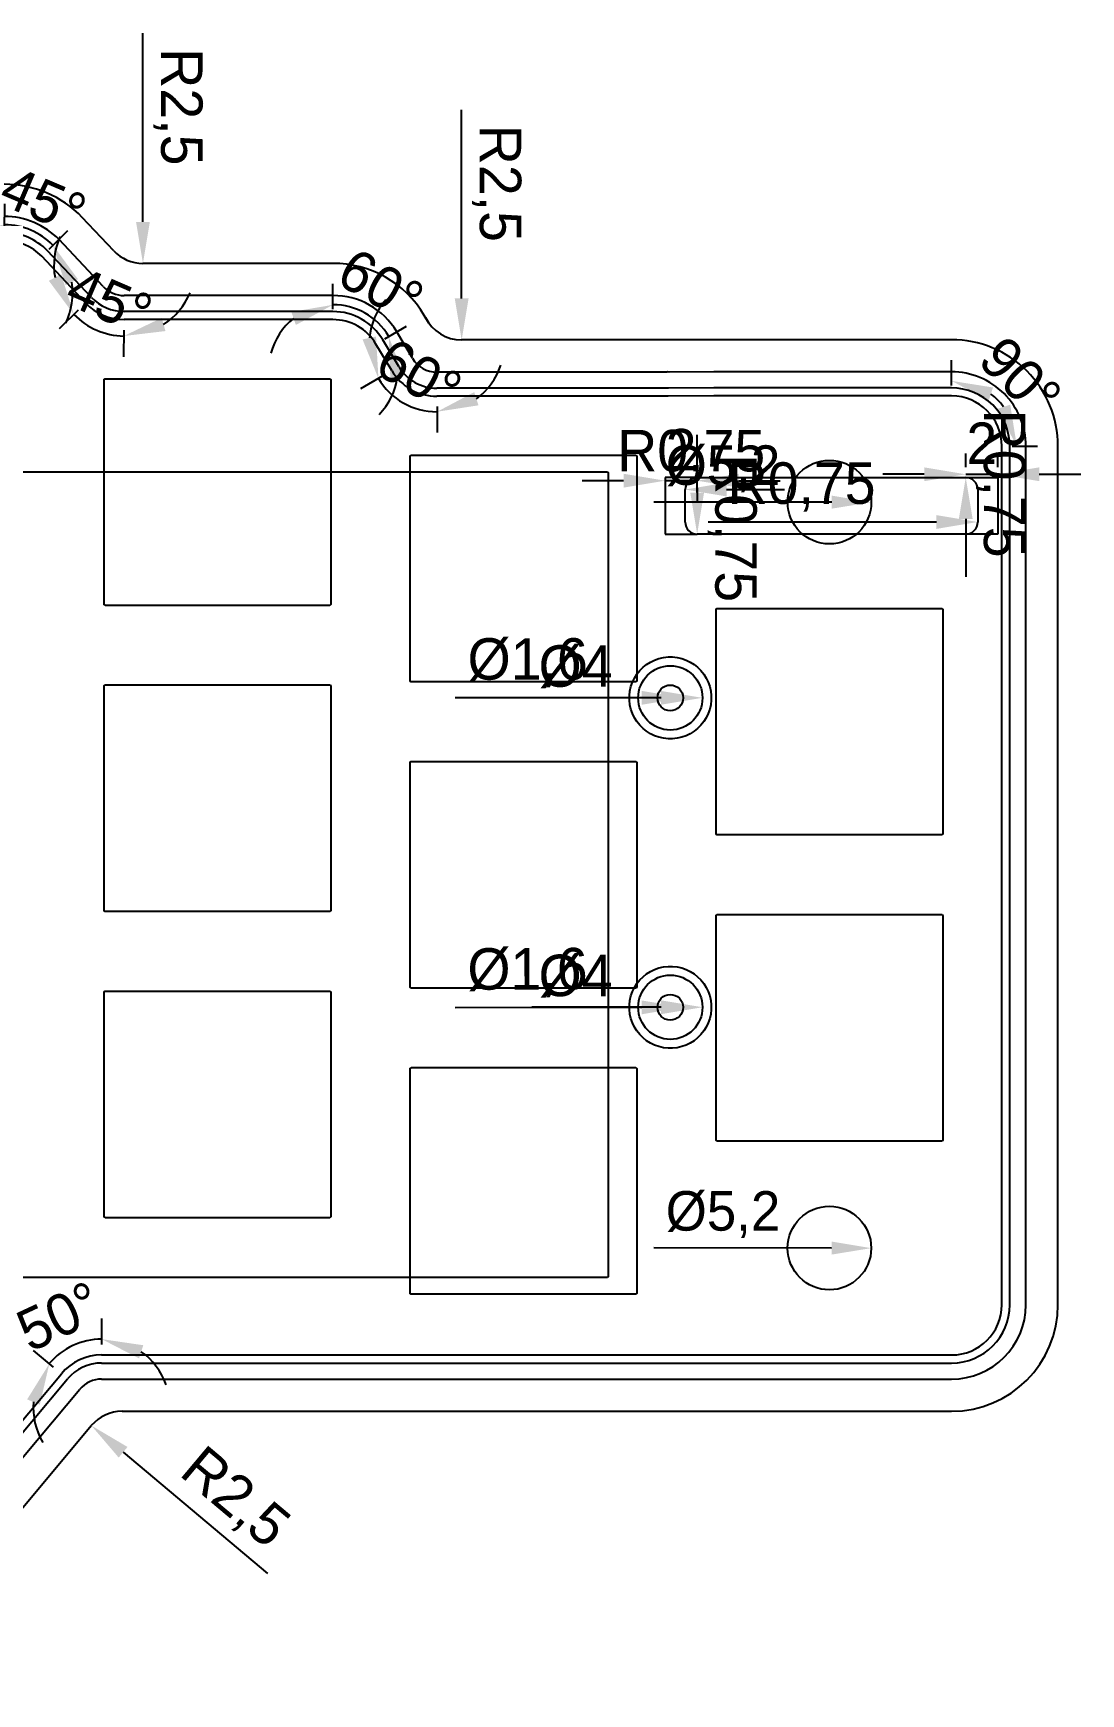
# Model space of a CAD drawing. Header units: millimetres. Extents: x 65 to 375, y -254 to -79.
# Drawn here: x 309.5 to 374.7, y -181.9 to -78.6 of the extents above; entities that cross this region are included whole.
import ezdxf

# ---------------------------------------------------------------- set-up
doc = ezdxf.new("R2010")
doc.units = ezdxf.units.MM
for name, color, linetype in [('Dimensions', 7, 'Continuous'), ('Edge.Cuts', 7, 'Continuous'), ('User.2', 7, 'Continuous'), ('User.3', 7, 'Continuous')]:
    doc.layers.add(name, color=color, linetype=linetype)
doc.dimstyles.new('ISO-25', dxfattribs={"dimtxt": 2.5, "dimasz": 2.5, "dimexe": 1.25, "dimexo": 0.625, "dimtad": 1, "dimtxsty": 'Standard', "dimcen": 2.5, "dimadec": 0, "dimazin": 0, "dimtfac": 1, "dimtmove": 0, "dimatfit": 3, "dimfxl": 1, "dimarcsym": 0})

# ---------------------------------------------------------------- blocks, each defined once
blk = doc.blocks.new('*D1')
at = {"layer": 'Defpoints', "color": 0}
for p in [(356.48, -154.18), (361.68, -154.19)]:
    blk.add_point(p, dxfattribs=at)
at = {"layer": 'Dimensions', "color": 140, "lineweight": -2}
blk.add_line((359.22, -154.19), (348.16, -154.18), dxfattribs=at)
at = {"layer": 'Dimensions', "color": 140}
blk.add_solid([(359.22, -154.59), (359.22, -153.78), (361.68, -154.19)], dxfattribs=at)
at = {"layer": 'Dimensions', "color": 140, "insert": (352.46, -152.1), "char_height": 2.46, "attachment_point": 5, "rotation": 359.9738}
blk.add_mtext('%%c5,2', dxfattribs=at)
blk = doc.blocks.new('*D2')
at = {"layer": 'Defpoints', "color": 0}
for p in [(356.49, -107.78), (361.69, -107.78)]:
    blk.add_point(p, dxfattribs=at)
at = {"layer": 'Dimensions', "color": 140, "lineweight": -2}
blk.add_line((359.23, -107.78), (348.16, -107.78), dxfattribs=at)
at = {"layer": 'Dimensions', "color": 140}
blk.add_solid([(359.23, -108.18), (359.23, -107.37), (361.69, -107.78)], dxfattribs=at)
at = {"layer": 'Dimensions', "color": 140, "insert": (352.46, -105.7), "char_height": 2.46, "attachment_point": 5}
blk.add_mtext('%%c5,2', dxfattribs=at)
blk = doc.blocks.new('*D6')
at = {"layer": 'Defpoints', "color": 0}
for p in [(367.57, -106.24), (369.57, -106.04), (369.57, -106.24)]:
    blk.add_point(p, dxfattribs=at)
at = {"layer": 'Dimensions', "color": 140, "lineweight": -2}
for p, q in [((367.57, -105.6), (367.57, -104.75)), ((369.57, -105.6), (369.57, -104.75)), ((364.99, -106.04), (362.41, -106.04)), ((367.57, -106.04), (369.57, -106.04)), ((367.57, -106.04), (369.57, -106.04)), ((372.15, -106.04), (374.73, -106.04))]:
    blk.add_line(p, q, dxfattribs=at)
at = {"layer": 'Dimensions', "color": 140}
for points in [[(364.99, -106.47), (364.99, -105.61), (367.57, -106.04)], [(372.15, -105.61), (372.15, -106.47), (369.57, -106.04)]]:
    blk.add_solid(points, dxfattribs=at)
at = {"layer": 'Dimensions', "color": 140, "insert": (368.57, -104.11), "char_height": 2.58, "attachment_point": 5}
blk.add_mtext('2', dxfattribs=at)
blk = doc.blocks.new('*D7')
at = {"layer": 'Defpoints', "color": 0}
for p in [(348.85, -106.24), (350.85, -106.24), (348.85, -106.44)]:
    blk.add_point(p, dxfattribs=at)
at = {"layer": 'Dimensions', "color": 140, "lineweight": -2}
for p, q in [((346.27, -106.44), (343.69, -106.44)), ((350.85, -106.44), (348.85, -106.44)), ((350.85, -106.44), (348.85, -106.44)), ((348.85, -106.89), (348.85, -107.73)), ((350.85, -106.89), (350.85, -107.73)), ((353.43, -106.44), (356.01, -106.44))]:
    blk.add_line(p, q, dxfattribs=at)
at = {"layer": 'Dimensions', "color": 140}
for points in [[(346.27, -106.87), (346.27, -106.01), (348.85, -106.44)], [(353.43, -106.01), (353.43, -106.87), (350.85, -106.44)]]:
    blk.add_solid(points, dxfattribs=at)
at = {"layer": 'Dimensions', "color": 140, "insert": (349.85, -104.51), "char_height": 2.58, "attachment_point": 5}
blk.add_mtext('2', dxfattribs=at)
blk = doc.blocks.new('*D16')
at = {"layer": 'Defpoints', "color": 0}
for p in [(350.85, -109.01), (350.85, -109.76)]:
    blk.add_point(p, dxfattribs=at)
at = {"layer": 'Dimensions', "color": 140, "lineweight": -2}
blk.add_line((350.85, -107.18), (350.85, -103.58), dxfattribs=at)
at = {"layer": 'Dimensions', "color": 140}
blk.add_solid([(350.42, -107.18), (351.28, -107.18), (350.85, -109.76)], dxfattribs=at)
at = {"layer": 'Dimensions', "color": 140, "insert": (353.03, -109.39), "char_height": 2.582, "attachment_point": 5, "rotation": 270}
blk.add_mtext('R0,75', dxfattribs=at)
blk = doc.blocks.new('*D17')
at = {"layer": 'Defpoints', "color": 0}
for p in [(350.1, -106.99), (350.85, -106.99)]:
    blk.add_point(p, dxfattribs=at)
at = {"layer": 'Dimensions', "color": 140, "lineweight": -2}
blk.add_line((352.68, -106.99), (356.28, -106.99), dxfattribs=at)
at = {"layer": 'Dimensions', "color": 140}
blk.add_solid([(352.68, -106.56), (352.68, -107.42), (350.1, -106.99)], dxfattribs=at)
at = {"layer": 'Dimensions', "color": 140, "insert": (350.48, -104.81), "char_height": 2.582, "attachment_point": 5}
blk.add_mtext('R0,75', dxfattribs=at)
blk = doc.blocks.new('*D18')
at = {"layer": 'Defpoints', "color": 0}
for p in [(367.57, -106.24), (367.57, -106.99)]:
    blk.add_point(p, dxfattribs=at)
at = {"layer": 'Dimensions', "color": 140, "lineweight": -2}
blk.add_line((367.57, -108.82), (367.57, -112.43), dxfattribs=at)
at = {"layer": 'Dimensions', "color": 140}
blk.add_solid([(368, -108.82), (367.14, -108.82), (367.57, -106.24)], dxfattribs=at)
at = {"layer": 'Dimensions', "color": 140, "insert": (369.75, -106.62), "char_height": 2.582, "attachment_point": 5, "rotation": 270}
blk.add_mtext('R0,75', dxfattribs=at)
blk = doc.blocks.new('*D19')
at = {"layer": 'Defpoints', "color": 0}
for p in [(367.57, -109.01), (368.32, -109.01)]:
    blk.add_point(p, dxfattribs=at)
at = {"layer": 'Dimensions', "color": 140, "lineweight": -2}
blk.add_line((365.74, -109.01), (351.54, -109.01), dxfattribs=at)
at = {"layer": 'Dimensions', "color": 140}
blk.add_solid([(365.74, -109.44), (365.74, -108.58), (368.32, -109.01)], dxfattribs=at)
at = {"layer": 'Dimensions', "color": 140, "insert": (357.35, -106.83), "char_height": 2.582, "attachment_point": 5}
blk.add_mtext('R0,75', dxfattribs=at)
blk = doc.blocks.new('*D25')
at = {"layer": 'Defpoints', "color": 0}
for p in [(313.14, -165.23), (315.05, -166.84)]:
    blk.add_point(p, dxfattribs=at)
at = {"layer": 'Dimensions', "color": 140, "lineweight": -2}
blk.add_line((315.11, -166.89), (324.11, -174.44), dxfattribs=at)
at = {"layer": 'Dimensions', "color": 140}
blk.add_solid([(315.39, -166.56), (314.84, -167.22), (313.14, -165.23)], dxfattribs=at)
at = {"layer": 'Dimensions', "color": 140, "insert": (322, -169.82), "char_height": 2.582, "attachment_point": 5, "rotation": 320.0017}
blk.add_mtext('R2,5', dxfattribs=at)
blk = doc.blocks.new('*D26')
at = {"layer": 'Defpoints', "color": 0}
for p in [(336.19, -95.18), (336.19, -97.68)]:
    blk.add_point(p, dxfattribs=at)
at = {"layer": 'Dimensions', "color": 140, "lineweight": -2}
blk.add_line((336.19, -95.1), (336.19, -83.36), dxfattribs=at)
at = {"layer": 'Dimensions', "color": 140}
blk.add_solid([(335.76, -95.1), (336.62, -95.1), (336.19, -97.68)], dxfattribs=at)
at = {"layer": 'Dimensions', "color": 140, "insert": (338.37, -87.94), "char_height": 2.582, "attachment_point": 5, "rotation": 270}
blk.add_mtext('R2,5', dxfattribs=at)
blk = doc.blocks.new('*D27')
at = {"layer": 'Defpoints', "color": 0}
for p in [(316.35, -90.42), (316.35, -92.92)]:
    blk.add_point(p, dxfattribs=at)
at = {"layer": 'Dimensions', "color": 140, "lineweight": -2}
blk.add_line((316.35, -90.34), (316.35, -78.6), dxfattribs=at)
at = {"layer": 'Dimensions', "color": 140}
blk.add_solid([(315.92, -90.34), (316.78, -90.34), (316.35, -92.92)], dxfattribs=at)
at = {"layer": 'Dimensions', "color": 140, "insert": (318.53, -83.18), "char_height": 2.582, "attachment_point": 5, "rotation": 270}
blk.add_mtext('R2,5', dxfattribs=at)
blk = doc.blocks.new('*D35')
at = {"layer": 'Defpoints', "color": 0}
for p in [(348.38, -119.95), (349.98, -119.95)]:
    blk.add_point(p, dxfattribs=at)
at = {"layer": 'Dimensions', "color": 140, "lineweight": -2}
blk.add_line((347.4, -119.95), (335.78, -119.95), dxfattribs=at)
at = {"layer": 'Dimensions', "color": 140}
blk.add_solid([(347.4, -120.38), (347.4, -119.52), (349.98, -119.95)], dxfattribs=at)
at = {"layer": 'Dimensions', "color": 140, "insert": (340.3, -117.77), "char_height": 2.582, "attachment_point": 5}
blk.add_mtext('%%c1,6', dxfattribs=at)
blk = doc.blocks.new('*D36')
at = {"layer": 'Defpoints', "color": 0}
for p in [(348.38, -139.21), (349.98, -139.2)]:
    blk.add_point(p, dxfattribs=at)
at = {"layer": 'Dimensions', "color": 140, "lineweight": -2}
blk.add_line((347.4, -139.21), (335.78, -139.24), dxfattribs=at)
at = {"layer": 'Dimensions', "color": 140}
blk.add_solid([(347.4, -139.64), (347.4, -138.78), (349.98, -139.2)], dxfattribs=at)
at = {"layer": 'Dimensions', "color": 140, "insert": (340.29, -137.05), "char_height": 2.582, "attachment_point": 5, "rotation": 0.179}
blk.add_mtext('%%c1,6', dxfattribs=at)
blk = doc.blocks.new('*D43')
at = {"layer": 'Defpoints', "color": 0}
for p in [(347.18, -119.95), (351.18, -119.95)]:
    blk.add_point(p, dxfattribs=at)
at = {"layer": 'Dimensions', "color": 140, "lineweight": -2}
blk.add_line((348.6, -119.95), (340.55, -119.95), dxfattribs=at)
at = {"layer": 'Dimensions', "color": 140}
blk.add_solid([(348.6, -120.38), (348.6, -119.52), (351.18, -119.95)], dxfattribs=at)
at = {"layer": 'Dimensions', "color": 140, "insert": (343.28, -118.02), "char_height": 2.582, "attachment_point": 5}
blk.add_mtext('%%c4', dxfattribs=at)
blk = doc.blocks.new('*D44')
at = {"layer": 'Defpoints', "color": 0}
for p in [(347.18, -139.2), (351.18, -139.2)]:
    blk.add_point(p, dxfattribs=at)
at = {"layer": 'Dimensions', "color": 140, "lineweight": -2}
blk.add_line((348.6, -139.2), (340.55, -139.2), dxfattribs=at)
at = {"layer": 'Dimensions', "color": 140}
blk.add_solid([(348.6, -139.63), (348.6, -138.77), (351.18, -139.2)], dxfattribs=at)
at = {"layer": 'Dimensions', "color": 140, "insert": (343.28, -137.27), "char_height": 2.582, "attachment_point": 5}
blk.add_mtext('%%c4', dxfattribs=at)
blk = doc.blocks.new('*D51')
at = {"layer": 'Defpoints', "color": 0}
for p in [(312.56, -160.03), (313.78, -160.84), (311.27, -162.01), (313.78, -164.11)]:
    blk.add_point(p, dxfattribs=at)
at = {"layer": 'Dimensions', "color": 140, "lineweight": -2}
for p, q in [((313.78, -160.19), (313.78, -158.56)), ((310.78, -161.59), (309.53, -160.55))]:
    blk.add_line(p, q, dxfattribs=at)
for start, end in [(90.0008, 140.0008), (19.4063, 54.7036), (175.2981, 210.5954)]:
    blk.add_arc((313.78, -164.11), 4.26, start, end, dxfattribs=at)
at = {"layer": 'Dimensions', "color": 140}
for points in [[(316.37, -160.23), (316.11, -161.05), (313.78, -159.85)], [(309.93, -163.93), (309.14, -163.6), (310.52, -161.38)]]:
    blk.add_solid(points, dxfattribs=at)
at = {"layer": 'Dimensions', "color": 140, "insert": (311.14, -158.44), "char_height": 2.582, "attachment_point": 5, "rotation": 25.0008}
blk.add_mtext('50%%d', dxfattribs=at)
blk = doc.blocks.new('*D52')
at = {"layer": 'Defpoints', "color": 0}
for p in [(366.69, -101.17), (370.21, -102.26), (366.69, -104.29), (369.81, -104.29)]:
    blk.add_point(p, dxfattribs=at)
at = {"layer": 'Dimensions', "color": 140, "lineweight": -2}
for p, q in [((366.69, -100.52), (366.69, -98.94)), ((370.46, -104.29), (372.04, -104.29))]:
    blk.add_line(p, q, dxfattribs=at)
blk.add_arc((366.69, -104.29), 4.06, 37.0528, 52.9472, dxfattribs=at)
at = {"layer": 'Dimensions', "color": 140}
for points in [[(369.27, -100.64), (369, -101.46), (366.69, -100.23)], [(369.52, -101.98), (370.34, -101.71), (370.75, -104.29)]]:
    blk.add_solid(points, dxfattribs=at)
at = {"layer": 'Dimensions', "color": 140, "insert": (370.97, -100.01), "char_height": 2.582, "attachment_point": 5, "rotation": 315}
blk.add_mtext('90%%d', dxfattribs=at)
blk = doc.blocks.new('*D53')
at = {"layer": 'Defpoints', "color": 0}
for p in [(334.63, -97.95), (331.84, -99.59), (331.95, -101.19), (334.65, -101.18)]:
    blk.add_point(p, dxfattribs=at)
at = {"layer": 'Dimensions', "color": 140, "lineweight": -2}
for p, q in [((331.28, -99.92), (329.89, -100.73)), ((334.66, -101.83), (334.67, -103.44))]:
    blk.add_line(p, q, dxfattribs=at)
for start, end in [(138.8462, 174.6475), (210.4487, 270.4487), (306.2499, 342.0512)]:
    blk.add_arc((334.63, -97.95), 4.2, start, end, dxfattribs=at)
at = {"layer": 'Dimensions', "color": 140}
for points in [[(330.02, -97.65), (330.86, -97.47), (331.01, -100.08)], [(336.97, -100.93), (337.24, -101.75), (334.66, -102.15)]]:
    blk.add_solid(points, dxfattribs=at)
at = {"layer": 'Dimensions', "color": 140, "insert": (333.54, -99.87), "char_height": 2.582, "attachment_point": 5, "rotation": 330.4487}
blk.add_mtext('60%%d', dxfattribs=at)
blk = doc.blocks.new('*D54')
at = {"layer": 'Defpoints', "color": 0}
for p in [(328.17, -96.42), (330.75, -96.41), (330.85, -97.94), (328.2, -99.5)]:
    blk.add_point(p, dxfattribs=at)
at = {"layer": 'Dimensions', "color": 140, "lineweight": -2}
for p, q in [((328.17, -95.77), (328.16, -94.2)), ((331.41, -97.61), (332.76, -96.82))]:
    blk.add_line(p, q, dxfattribs=at)
for start, end in [(30.4487, 90.4487), (128.0312, 165.6137), (315.2837, 352.8662)]:
    blk.add_arc((328.2, -99.5), 4.01, start, end, dxfattribs=at)
at = {"layer": 'Dimensions', "color": 140}
for points in [[(325.87, -96.75), (325.59, -95.94), (328.17, -95.5)], [(332.59, -99.91), (331.75, -100.09), (331.65, -97.47)]]:
    blk.add_solid(points, dxfattribs=at)
at = {"layer": 'Dimensions', "color": 140, "insert": (331.16, -94.28), "char_height": 2.582, "attachment_point": 5, "rotation": 330.4487}
blk.add_mtext('60%%d', dxfattribs=at)
blk = doc.blocks.new('*D55')
at = {"layer": 'Defpoints', "color": 0}
for p in [(315.22, -93.03), (312.78, -95.39), (312.96, -96.81), (315.17, -96.42)]:
    blk.add_point(p, dxfattribs=at)
at = {"layer": 'Dimensions', "color": 140, "lineweight": -2}
for p, q in [((312.32, -95.84), (311.13, -97)), ((315.16, -97.07), (315.14, -98.73))]:
    blk.add_line(p, q, dxfattribs=at)
for start, end in [(156.1052, 190.116), (303.1375, 337.1482), (224.1267, 269.1267)]:
    blk.add_arc((315.22, -93.03), 4.41, start, end, dxfattribs=at)
at = {"layer": 'Dimensions', "color": 140}
for points in [[(310.49, -94), (311.26, -93.6), (312.05, -96.1)], [(317.52, -96.31), (317.75, -97.13), (315.15, -97.44)]]:
    blk.add_solid(points, dxfattribs=at)
at = {"layer": 'Dimensions', "color": 140, "insert": (314.26, -95.24), "char_height": 2.582, "attachment_point": 5, "rotation": 336.6267}
blk.add_mtext('45%%d', dxfattribs=at)
blk = doc.blocks.new('*D56')
at = {"layer": 'Defpoints', "color": 0}
for p in [(307.73, -91.5), (309.87, -91.1), (310.05, -92.48), (307.7, -94.78)]:
    blk.add_point(p, dxfattribs=at)
at = {"layer": 'Dimensions', "color": 140, "lineweight": -2}
for p, q in [((307.74, -90.85), (307.75, -89.22)), ((310.51, -92.03), (311.67, -90.88))]:
    blk.add_line(p, q, dxfattribs=at)
for start, end in [(44.4848, 89.4848), (124.6568, 159.8287), (334.1409, 9.3128)]:
    blk.add_arc((307.7, -94.78), 4.27, start, end, dxfattribs=at)
at = {"layer": 'Dimensions', "color": 140}
for points in [[(305.4, -91.68), (305.15, -90.86), (307.74, -90.51)], [(312.3, -93.9), (311.53, -94.28), (310.75, -91.79)]]:
    blk.add_solid(points, dxfattribs=at)
at = {"layer": 'Dimensions', "color": 140, "insert": (310.15, -89.01), "char_height": 2.582, "attachment_point": 5, "rotation": 336.9848}
blk.add_mtext('45%%d', dxfattribs=at)

msp = doc.modelspace()

# ---------------------------------------------------------------- linework, layer by layer
at = {"layer": 'Edge.Cuts'}
for p, q in [((314.5271, -92.1331), (312.5746, -90.0577)), ((313.8685, -94.3518), (311.1291, -91.44)), ((312.785, -95.3892), (310.0466, -92.4786)), ((313.1464, -95.0436), (310.4072, -92.1321)), ((328.1618, -92.92), (316.3479, -92.92)), ((328.1677, -94.92), (315.1833, -94.92)), ((328.1711, -95.92), (315.1742, -95.92)), ((328.173, -96.4201), (315.1702, -96.4201)), ((334.1546, -96.6389), (333.8635, -96.1526)), ((331.8413, -99.5893), (330.8545, -97.9404)), ((332.2713, -99.3342), (331.2845, -97.6852)), ((333.1319, -98.8248), (332.1444, -97.1746)), ((348.86, -97.6825), (336.1865, -97.6825)), ((349.0277, -97.6655), (348.86, -97.6825)), ((349.196, -97.6816), (349.0277, -97.6655)), ((351.8782, -97.6675), (349.196, -97.6816)), ((366.6872, -97.6675), (351.8782, -97.6675)), ((348.9613, -99.6825), (334.6447, -99.6825)), ((349.0333, -99.6752), (348.9613, -99.6825)), ((349.1055, -99.6821), (349.0333, -99.6752)), ((351.8835, -99.6675), (349.1055, -99.6821)), ((366.6872, -99.6675), (351.8835, -99.6675)), ((349.0119, -100.6825), (334.6495, -100.6825)), ((349.0372, -101.1826), (334.6515, -101.1826)), ((349.0361, -100.6801), (349.0119, -100.6825)), ((349.0603, -100.6824), (349.0361, -100.6801)), ((349.0374, -101.1826), (349.0372, -101.1826)), ((349.0376, -101.1826), (349.0374, -101.1826)), ((351.8874, -101.1676), (349.0376, -101.1826)), ((351.8861, -100.6675), (349.0603, -100.6824)), ((366.6872, -100.6675), (351.8861, -100.6675)), ((366.6872, -101.1676), (351.8874, -101.1676)), ((369.8122, -157.7125), (369.8122, -104.2926)), ((370.3122, -157.7125), (370.3122, -104.2925)), ((371.3122, -157.7125), (371.3122, -104.2925)), ((373.3122, -157.7125), (373.3122, -104.2925)), ((350.85, -106.2425), (348.85, -106.2425)), ((348.85, -106.2425), (348.85, -109.7625)), ((350.85, -106.2425), (367.57, -106.2425)), ((367.57, -106.2425), (369.57, -106.2425)), ((369.57, -106.2425), (369.57, -109.7625)), ((350.1, -109.0125), (350.1, -106.9925)), ((368.32, -106.9925), (368.32, -109.0125)), ((348.85, -109.7625), (350.85, -109.7625)), ((367.57, -109.7625), (350.85, -109.7625)), ((369.57, -109.7625), (367.57, -109.7625)), ((347.7044, -117.8728), (347.9465, -117.7207)), ((347.9465, -117.7207), (348.2042, -117.5966)), ((348.2042, -117.5966), (348.4741, -117.5022)), ((348.4741, -117.5022), (348.7529, -117.4385)), ((348.7529, -117.4385), (349.037, -117.4065)), ((349.037, -117.4065), (349.323, -117.4065)), ((349.323, -117.4065), (349.6071, -117.4385)), ((349.6071, -117.4385), (349.8859, -117.5022)), ((349.8859, -117.5022), (350.1558, -117.5966)), ((350.1558, -117.5966), (350.4135, -117.7207)), ((350.4135, -117.7207), (350.6556, -117.8728)), ((346.8241, -118.9767), (346.9482, -118.719)), ((346.9482, -118.719), (347.1003, -118.4769)), ((347.1003, -118.4769), (347.2786, -118.2533)), ((347.2786, -118.2533), (347.4808, -118.0511)), ((347.4808, -118.0511), (347.7044, -117.8728)), ((350.6556, -117.8728), (350.8792, -118.0511)), ((350.8792, -118.0511), (351.0814, -118.2533)), ((351.0814, -118.2533), (351.2597, -118.4769)), ((351.2597, -118.4769), (351.4118, -118.719)), ((351.4118, -118.719), (351.5359, -118.9767)), ((346.634, -119.8095), (346.666, -119.5254)), ((346.634, -119.8149), (346.634, -119.8095)), ((346.634, -120.0955), (346.634, -119.8149)), ((346.666, -119.5254), (346.7297, -119.2466)), ((346.7297, -119.2466), (346.8241, -118.9767)), ((351.5359, -118.9767), (351.6303, -119.2466)), ((351.6303, -119.2466), (351.694, -119.5254)), ((351.694, -119.5254), (351.726, -119.8095)), ((351.726, -119.8095), (351.726, -120.0955)), ((346.666, -120.3796), (346.634, -120.0955)), ((346.7297, -120.6584), (346.666, -120.3796)), ((346.8241, -120.9283), (346.7297, -120.6584)), ((351.6303, -120.6584), (351.5359, -120.9283)), ((351.694, -120.3796), (351.6303, -120.6584)), ((351.726, -120.0955), (351.694, -120.3796)), ((346.9482, -121.186), (346.8241, -120.9283)), ((347.1003, -121.4281), (346.9482, -121.186)), ((347.2786, -121.6517), (347.1003, -121.4281)), ((347.4808, -121.8539), (347.2786, -121.6517)), ((347.7044, -122.0322), (347.4808, -121.8539)), ((350.8792, -121.8539), (350.6556, -122.0322)), ((351.0814, -121.6517), (350.8792, -121.8539)), ((351.2597, -121.4281), (351.0814, -121.6517)), ((351.4118, -121.186), (351.2597, -121.4281)), ((351.5359, -120.9283), (351.4118, -121.186)), ((347.9465, -122.1843), (347.7044, -122.0322)), ((348.2042, -122.3084), (347.9465, -122.1843)), ((348.4741, -122.4028), (348.2042, -122.3084)), ((348.7529, -122.4665), (348.4741, -122.4028)), ((349.037, -122.4985), (348.7529, -122.4665)), ((349.323, -122.4985), (349.037, -122.4985)), ((349.6071, -122.4665), (349.323, -122.4985)), ((349.8859, -122.4028), (349.6071, -122.4665)), ((350.1558, -122.3084), (349.8859, -122.4028)), ((350.4135, -122.1843), (350.1558, -122.3084)), ((350.6556, -122.0322), (350.4135, -122.1843)), ((347.2786, -137.5033), (347.4808, -137.3011)), ((347.4808, -137.3011), (347.7044, -137.1228)), ((347.7044, -137.1228), (347.9465, -136.9707)), ((347.9465, -136.9707), (348.2042, -136.8466)), ((348.2042, -136.8466), (348.4741, -136.7522)), ((348.4741, -136.7522), (348.7529, -136.6885)), ((348.7529, -136.6885), (349.037, -136.6565)), ((349.037, -136.6565), (349.323, -136.6565)), ((349.323, -136.6565), (349.6071, -136.6885)), ((349.6071, -136.6885), (349.8859, -136.7522)), ((349.8859, -136.7522), (350.1558, -136.8466)), ((350.1558, -136.8466), (350.4135, -136.9707)), ((350.4135, -136.9707), (350.6556, -137.1228)), ((350.6556, -137.1228), (350.8792, -137.3011)), ((350.8792, -137.3011), (351.0814, -137.5033)), ((346.7297, -138.4966), (346.8241, -138.2267)), ((346.8241, -138.2267), (346.9482, -137.969)), ((346.9482, -137.969), (347.1003, -137.7269)), ((347.1003, -137.7269), (347.2786, -137.5033)), ((351.0814, -137.5033), (351.2597, -137.7269)), ((351.2597, -137.7269), (351.4118, -137.969)), ((351.4118, -137.969), (351.5359, -138.2267)), ((351.5359, -138.2267), (351.6303, -138.4966)), ((346.634, -139.0595), (346.666, -138.7754)), ((346.634, -139.0649), (346.634, -139.0595)), ((346.634, -139.3455), (346.634, -139.0649)), ((346.666, -139.6296), (346.634, -139.3455)), ((346.666, -138.7754), (346.7297, -138.4966)), ((351.6303, -138.4966), (351.694, -138.7754)), ((351.694, -138.7754), (351.726, -139.0595)), ((351.726, -139.3455), (351.694, -139.6296)), ((351.726, -139.0595), (351.726, -139.3455)), ((346.7297, -139.9084), (346.666, -139.6296)), ((346.8241, -140.1783), (346.7297, -139.9084)), ((346.9482, -140.436), (346.8241, -140.1783)), ((347.1003, -140.6781), (346.9482, -140.436)), ((351.4118, -140.436), (351.2597, -140.6781)), ((351.5359, -140.1783), (351.4118, -140.436)), ((351.6303, -139.9084), (351.5359, -140.1783)), ((351.694, -139.6296), (351.6303, -139.9084)), ((347.2786, -140.9017), (347.1003, -140.6781)), ((347.4808, -141.1039), (347.2786, -140.9017)), ((347.7044, -141.2822), (347.4808, -141.1039)), ((347.9465, -141.4343), (347.7044, -141.2822)), ((348.2042, -141.5584), (347.9465, -141.4343)), ((350.4135, -141.4343), (350.1558, -141.5584)), ((350.6556, -141.2822), (350.4135, -141.4343)), ((350.8792, -141.1039), (350.6556, -141.2822)), ((351.0814, -140.9017), (350.8792, -141.1039)), ((351.2597, -140.6781), (351.0814, -140.9017)), ((348.4741, -141.6528), (348.2042, -141.5584)), ((348.7529, -141.7165), (348.4741, -141.6528)), ((349.037, -141.7485), (348.7529, -141.7165)), ((349.323, -141.7485), (349.037, -141.7485)), ((349.6071, -141.7165), (349.323, -141.7485)), ((349.8859, -141.6528), (349.6071, -141.7165)), ((350.1558, -141.5584), (349.8859, -141.6528)), ((313.7795, -160.8375), (366.6872, -160.8375)), ((296.4939, -179.6186), (311.2706, -162.0074)), ((313.7795, -161.3375), (366.6872, -161.3375)), ((296.8702, -179.9481), (311.6537, -162.3288)), ((297.6239, -180.6056), (312.4197, -162.9716)), ((313.7795, -162.3375), (366.6872, -162.3375)), ((299.1346, -181.9167), (313.1351, -165.2306)), ((315.0502, -164.3375), (366.6872, -164.3375))]:
    msp.add_line(p, q, dxfattribs=at)
for centre, radius in [((349.18, -119.9525), 2), ((349.18, -119.9525), 0.8), ((349.18, -139.2025), 2), ((349.18, -139.2025), 0.8)]:
    msp.add_circle(centre, radius, dxfattribs=at)
for centre, radius, start, end in [((307.702, -94.7814), 6.7864, 44.110324, 89.859278), ((307.702, -94.7814), 4.7864, 44.273766, 89.695837), ((307.702, -94.7814), 3.7864, 44.400619, 89.568982), ((307.702, -94.7814), 3.2864, 44.484801, 89.484801), ((316.3479, -90.42), 2.5, 223.253445, 270), ((328.1971, -99.5024), 6.5825, 30.590348, 90.307065), ((315.222, -93.0253), 2.8951, 224.199128, 269.05431), ((315.222, -93.0253), 1.8951, 224.422307, 268.83113), ((328.1971, -99.5024), 4.5825, 30.529401, 90.368023), ((315.222, -93.0254), 3.3951, 224.12672, 269.12672), ((328.1971, -99.5024), 3.5825, 30.481203, 90.41623), ((328.1971, -99.5025), 3.0825, 30.448719, 90.448719), ((336.1865, -95.1825), 2.5, 206.163304, 270), ((366.6872, -104.2925), 6.625, 0.000011, 90.000031), ((334.6262, -97.9521), 1.7305, 210.28434, 270.613057), ((334.6262, -97.9522), 3.2305, 210.448693, 270.448693), ((334.6262, -97.9521), 2.7305, 210.40934, 270.488049), ((366.6872, -104.2925), 4.625, 0.000019, 90.000032), ((366.6872, -104.2925), 3.625, 0.000029, 90.000035), ((366.6872, -104.2926), 3.125, 0.000037, 90.000037), ((350.85, -106.9925), 0.75, 90, 180), ((367.57, -106.9925), 0.75, 360, 90), ((350.85, -109.0125), 0.75, 180, 270), ((367.57, -109.0125), 0.75, 270, 0), ((366.6872, -157.7125), 3.125, 270, 0), ((366.6872, -157.7125), 3.625, 270, 360), ((366.6872, -157.7125), 4.625, 270, 360), ((366.6872, -157.7125), 6.625, 270, 360), ((313.7795, -164.1126), 3.2751, 90.000849, 140.000849), ((313.7795, -164.1126), 2.7751, 90.000849, 140.000702), ((313.7795, -164.1126), 1.7751, 90.000849, 140.000159), ((315.0502, -166.8375), 2.5, 90, 140.001664)]:
    msp.add_arc(centre, radius, start, end, dxfattribs=at)
at = {"layer": 'User.2'}
for p, q in [((265.255, -105.8925), (345.255, -105.8925)), ((345.255, -105.8925), (345.278, -105.8971)), ((345.278, -105.8971), (345.3104, -105.9295)), ((345.3104, -105.9295), (345.315, -105.9525)), ((345.315, -105.9525), (345.315, -155.9525)), ((345.278, -156.0079), (345.255, -156.0125)), ((345.3104, -155.9755), (345.278, -156.0079)), ((345.315, -155.9525), (345.3104, -155.9755)), ((345.255, -156.0125), (265.255, -156.0125))]:
    msp.add_line(p, q, dxfattribs=at)
at = {"layer": 'User.3'}
for p, q in [((313.9372, -100.145), (313.941, -100.1259)), ((313.9372, -114.145), (313.9372, -100.145)), ((313.941, -100.1259), (313.9681, -100.0988)), ((313.9681, -100.0988), (313.9872, -100.095)), ((313.9872, -100.095), (327.9872, -100.095)), ((327.9872, -100.095), (328.0064, -100.0988)), ((328.0064, -100.0988), (328.0334, -100.1259)), ((328.0334, -100.1259), (328.0372, -100.145)), ((328.0372, -100.145), (328.0372, -114.145)), ((332.9872, -104.9075), (332.991, -104.8884)), ((332.9872, -118.9075), (332.9872, -104.9075)), ((332.991, -104.8884), (333.0181, -104.8613)), ((333.0181, -104.8613), (333.0372, -104.8575)), ((333.0372, -104.8575), (347.0372, -104.8575)), ((347.0372, -104.8575), (347.0564, -104.8613)), ((347.0564, -104.8613), (347.0834, -104.8884)), ((347.0834, -104.8884), (347.0872, -104.9075)), ((347.0872, -104.9075), (347.0872, -118.9075)), ((313.941, -114.1641), (313.9372, -114.145)), ((313.9681, -114.1912), (313.941, -114.1641)), ((313.9872, -114.195), (313.9681, -114.1912)), ((327.9872, -114.195), (313.9872, -114.195)), ((328.0064, -114.1912), (327.9872, -114.195)), ((328.0334, -114.1641), (328.0064, -114.1912)), ((328.0372, -114.145), (328.0334, -114.1641)), ((352.0372, -114.4325), (352.041, -114.4134)), ((352.0372, -128.4325), (352.0372, -114.4325)), ((352.041, -114.4134), (352.0681, -114.3863)), ((352.0681, -114.3863), (352.0872, -114.3825)), ((352.0872, -114.3825), (366.0872, -114.3825)), ((366.0872, -114.3825), (366.1064, -114.3863)), ((366.1064, -114.3863), (366.1334, -114.4134)), ((366.1334, -114.4134), (366.1372, -114.4325)), ((366.1372, -114.4325), (366.1372, -128.4325)), ((313.9372, -119.195), (313.941, -119.1759)), ((313.9372, -133.195), (313.9372, -119.195)), ((313.941, -119.1759), (313.9681, -119.1488)), ((313.9681, -119.1488), (313.9872, -119.145)), ((313.9872, -119.145), (327.9872, -119.145)), ((327.9872, -119.145), (328.0064, -119.1488)), ((328.0064, -119.1488), (328.0334, -119.1759)), ((328.0334, -119.1759), (328.0372, -119.195)), ((328.0372, -119.195), (328.0372, -133.195)), ((332.991, -118.9266), (332.9872, -118.9075)), ((333.0181, -118.9537), (332.991, -118.9266)), ((333.0372, -118.9575), (333.0181, -118.9537)), ((347.0372, -118.9575), (333.0372, -118.9575)), ((347.0564, -118.9537), (347.0372, -118.9575)), ((347.0834, -118.9266), (347.0564, -118.9537)), ((347.0872, -118.9075), (347.0834, -118.9266)), ((332.9872, -123.9575), (332.991, -123.9384)), ((332.9872, -137.9575), (332.9872, -123.9575)), ((332.991, -123.9384), (333.0181, -123.9113)), ((333.0181, -123.9113), (333.0372, -123.9075)), ((333.0372, -123.9075), (347.0372, -123.9075)), ((347.0372, -123.9075), (347.0564, -123.9113)), ((347.0564, -123.9113), (347.0834, -123.9384)), ((347.0834, -123.9384), (347.0872, -123.9575)), ((347.0872, -123.9575), (347.0872, -137.9575)), ((352.041, -128.4516), (352.0372, -128.4325)), ((352.0681, -128.4787), (352.041, -128.4516)), ((352.0872, -128.4825), (352.0681, -128.4787)), ((366.0872, -128.4825), (352.0872, -128.4825)), ((366.1064, -128.4787), (366.0872, -128.4825)), ((366.1334, -128.4516), (366.1064, -128.4787)), ((366.1372, -128.4325), (366.1334, -128.4516)), ((313.941, -133.2141), (313.9372, -133.195)), ((313.9681, -133.2412), (313.941, -133.2141)), ((313.9872, -133.245), (313.9681, -133.2412)), ((327.9872, -133.245), (313.9872, -133.245)), ((328.0064, -133.2412), (327.9872, -133.245)), ((328.0334, -133.2141), (328.0064, -133.2412)), ((328.0372, -133.195), (328.0334, -133.2141)), ((352.0372, -133.4825), (352.041, -133.4634)), ((352.0372, -147.4825), (352.0372, -133.4825)), ((352.041, -133.4634), (352.0681, -133.4363)), ((352.0681, -133.4363), (352.0872, -133.4325)), ((352.0872, -133.4325), (366.0872, -133.4325)), ((366.0872, -133.4325), (366.1064, -133.4363)), ((366.1064, -133.4363), (366.1334, -133.4634)), ((366.1334, -133.4634), (366.1372, -133.4825)), ((366.1372, -133.4825), (366.1372, -147.4825)), ((313.9372, -138.245), (313.941, -138.2259)), ((313.9372, -152.245), (313.9372, -138.245)), ((313.941, -138.2259), (313.9681, -138.1988)), ((313.9681, -138.1988), (313.9872, -138.195)), ((313.9872, -138.195), (327.9872, -138.195)), ((327.9872, -138.195), (328.0064, -138.1988)), ((328.0064, -138.1988), (328.0334, -138.2259)), ((328.0334, -138.2259), (328.0372, -138.245)), ((328.0372, -138.245), (328.0372, -152.245)), ((332.991, -137.9766), (332.9872, -137.9575)), ((333.0181, -138.0037), (332.991, -137.9766)), ((333.0372, -138.0075), (333.0181, -138.0037)), ((347.0372, -138.0075), (333.0372, -138.0075)), ((347.0564, -138.0037), (347.0372, -138.0075)), ((347.0834, -137.9766), (347.0564, -138.0037)), ((347.0872, -137.9575), (347.0834, -137.9766)), ((332.9872, -143.0075), (332.991, -142.9884)), ((332.9872, -157.0075), (332.9872, -143.0075)), ((332.991, -142.9884), (333.0181, -142.9613)), ((333.0181, -142.9613), (333.0372, -142.9575)), ((333.0372, -142.9575), (347.0372, -142.9575)), ((347.0372, -142.9575), (347.0564, -142.9613)), ((347.0564, -142.9613), (347.0834, -142.9884)), ((347.0834, -142.9884), (347.0872, -143.0075)), ((347.0872, -143.0075), (347.0872, -157.0075)), ((352.041, -147.5016), (352.0372, -147.4825)), ((352.0681, -147.5287), (352.041, -147.5016)), ((352.0872, -147.5325), (352.0681, -147.5287)), ((366.0872, -147.5325), (352.0872, -147.5325)), ((366.1064, -147.5287), (366.0872, -147.5325)), ((366.1334, -147.5016), (366.1064, -147.5287)), ((366.1372, -147.4825), (366.1334, -147.5016)), ((313.941, -152.2641), (313.9372, -152.245)), ((313.9681, -152.2912), (313.941, -152.2641)), ((313.9872, -152.295), (313.9681, -152.2912)), ((327.9872, -152.295), (313.9872, -152.295)), ((328.0064, -152.2912), (327.9872, -152.295)), ((328.0334, -152.2641), (328.0064, -152.2912)), ((328.0372, -152.245), (328.0334, -152.2641)), ((332.991, -157.0266), (332.9872, -157.0075)), ((333.0181, -157.0537), (332.991, -157.0266)), ((347.0834, -157.0266), (347.0564, -157.0537)), ((347.0872, -157.0075), (347.0834, -157.0266)), ((333.0372, -157.0575), (333.0181, -157.0537)), ((347.0372, -157.0575), (333.0372, -157.0575)), ((347.0564, -157.0537), (347.0372, -157.0575))]:
    msp.add_line(p, q, dxfattribs=at)
for centre in [(359.0872, -107.775), (359.0838, -154.185)]:
    msp.add_circle(centre, 2.6, dxfattribs=at)

# ---------------------------------------------------------------- dimensions: what is measured, and where the dimension line sits
at = {"layer": 'Dimensions'}
for center, mpoint, picture, middle in [((316.3479, -90.42), (316.3479, -92.92), '*D27', (316.3479, -83.1774)), ((336.1865, -95.1825), (336.1865, -97.6825), '*D26', (336.1865, -87.9398)), ((367.57, -106.9925), (367.57, -106.2425), '*D18', (367.57, -106.6175)), ((350.85, -106.9925), (350.1, -106.9925), '*D17', (350.475, -106.9925)), ((350.85, -109.0125), (350.85, -109.7625), '*D16', (350.85, -109.3875)), ((367.57, -109.0125), (368.32, -109.0125), '*D19', (357.348, -109.0125)), ((315.0502, -166.8375), (313.1351, -165.2306), '*D25', (320.5985, -171.4928))]:
    dim = msp.add_radius_dim(center=center, mpoint=mpoint, dimstyle='ISO-25', override={"dimscale": 1.03266, "dimdec": 3, "dimzin": 8, "dimlunit": 2, "dimclrd": 140, "dimclre": 140, "dimclrt": 140}, dxfattribs=at)
    dim.commit()
    dim.dimension.update_dxf_attribs({"geometry": picture, "text_midpoint": middle, "dimtype": 164})
for base, center, p1, p2, picture, middle in [((309.8713, -91.10086), (307.70196, -94.78144), (310.04659, -92.47859), (307.73151, -91.49517), '*D56', (309.37233, -90.84919)), ((312.95715, -96.81362), (315.22198, -93.02536), (312.78496, -95.38921), (315.17024, -96.42009), '*D55', (313.471, -97.07683)), ((330.7488, -96.4127), (328.1971, -99.5025), (330.8545, -97.9404), (328.173, -96.4201), '*D54', (330.1735, -96.0165)), ((331.952, -101.1903), (334.6262, -97.9522), (331.8413, -99.5893), (334.6515, -101.1826), '*D53', (332.5549, -101.6055)), ((370.2055, -102.2613), (366.6872, -104.2926), (369.8122, -104.2926), (366.6872, -101.1676), '*D52', (369.5599, -101.42)), ((312.5584, -160.0339), (313.7795, -164.1126), (313.7795, -160.8375), (311.2706, -162.0074), '*D51', (311.9801, -160.2539))]:
    dim = msp.add_angular_dim_3p(base=base, center=center, p1=p1, p2=p2, dimstyle='ISO-25', override={"dimscale": 1.03266, "dimlunit": 2, "dimclrd": 140, "dimclre": 140, "dimclrt": 140, "dimadec": 3, "dimazin": 2}, dxfattribs=at)
    dim.commit()
    dim.dimension.update_dxf_attribs({"geometry": picture, "text_midpoint": middle, "dimtype": 165})
for base, p1, p2, angle, picture, middle in [((348.85, -106.4425), (350.85, -106.2425), (348.85, -106.2425), 180, '*D7', (349.85, -106.4425)), ((369.57, -106.0425), (367.57, -106.2425), (369.57, -106.2425), 0, '*D6', (368.57, -106.0425))]:
    dim = msp.add_linear_dim(base=base, p1=p1, p2=p2, angle=angle, dimstyle='ISO-25', override={"dimscale": 1.03266, "dimdec": 3, "dimzin": 8, "dimlunit": 2, "dimclrd": 140, "dimclre": 140, "dimclrt": 140}, dxfattribs=at)
    dim.commit()
    dim.dimension.update_dxf_attribs({"geometry": picture, "text_midpoint": middle, "dimtype": 161})
for p1, p2, override, picture, middle in [((356.4872, -107.775), (361.6872, -107.775), {"dimscale": 0.983838, "dimdec": 3, "dimzin": 8, "dimlunit": 2, "dimclrd": 140, "dimclre": 140, "dimclrt": 140}, '*D2', (352.4638, -107.775)), ((348.38, -119.9525), (349.98, -119.9525), {"dimscale": 1.03266, "dimdec": 3, "dimzin": 8, "dimlunit": 2, "dimclrd": 140, "dimclre": 140, "dimclrt": 140}, '*D35', (340.2988, -119.9525)), ((347.18, -119.9525), (351.18, -119.9525), {"dimscale": 1.03266, "dimdec": 3, "dimzin": 8, "dimlunit": 2, "dimclrd": 140, "dimclre": 140, "dimclrt": 140}, '*D43', (343.2814, -119.9525)), ((348.38, -139.205), (349.98, -139.2), {"dimscale": 1.03266, "dimdec": 3, "dimzin": 8, "dimlunit": 2, "dimclrd": 140, "dimclre": 140, "dimclrt": 140}, '*D36', (340.2989, -139.2303)), ((347.18, -139.2025), (351.18, -139.2025), {"dimscale": 1.03266, "dimdec": 3, "dimzin": 8, "dimlunit": 2, "dimclrd": 140, "dimclre": 140, "dimclrt": 140}, '*D44', (343.2814, -139.2025)), ((356.4838, -154.1838), (361.6838, -154.1862), {"dimscale": 0.983838, "dimdec": 3, "dimzin": 8, "dimlunit": 2, "dimclrd": 140, "dimclre": 140, "dimclrt": 140}, '*D1', (352.4604, -154.182))]:
    dim = msp.add_diameter_dim_2p(p1=p1, p2=p2, dimstyle='ISO-25', override=override, dxfattribs=at)
    dim.commit()
    dim.dimension.update_dxf_attribs({"geometry": picture, "text_midpoint": middle, "dimtype": 163})

doc.saveas('drawing.dxf')
